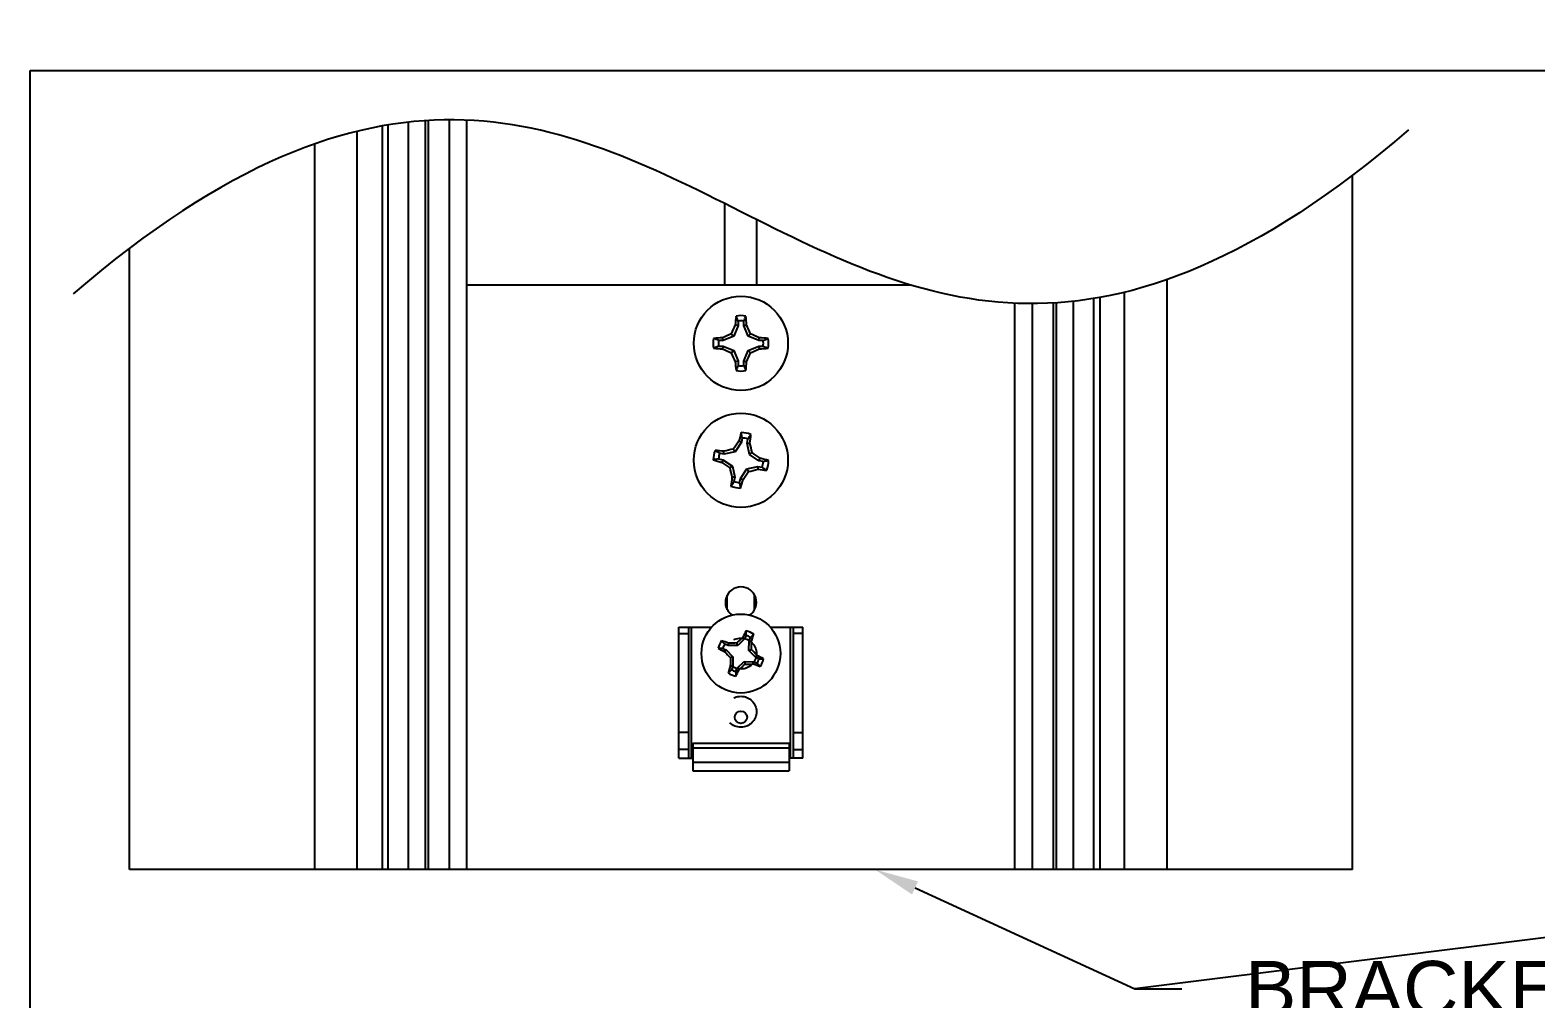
# Model space of a CAD drawing. Extents: x 0 to 10.3, y -9.7 to 0.1.
# Drawn here: x 0 to 5.15, y -3.17 to 0.14 of the extents above; entities that cross this region are included whole.
import ezdxf
from ezdxf import colors
from ezdxf.entities.mleader import LeaderData, LeaderLine
from ezdxf.math import Vec2, Vec3

# ---------------------------------------------------------------- set-up
doc = ezdxf.new("R2010")
doc.units = 0
doc.header["$LTSCALE"] = 0.5
doc.header["$MEASUREMENT"] = 0
doc.linetypes.add('DASHED', pattern=[0.75, 0.5, -0.25])
for name, color, linetype in [('Brackets', 181, 'CONTINUOUS'), ('Dimension', 10, 'CONTINUOUS'), ('FAB DWG', 221, 'CONTINUOUS'), ('Hardware', 242, 'CONTINUOUS'), ('Housing', 150, 'CONTINUOUS')]:
    doc.layers.add(name, color=color, linetype=linetype)
doc.layers.add('Text-Unprinted', color=131, linetype='CONTINUOUS', plot=False)
doc.styles.get("Standard").update_dxf_attribs({"font": 'arial.ttf'})

msp = doc.modelspace()

# ---------------------------------------------------------------- linework, layer by layer
at = {"layer": 'Brackets', "linetype": 'Continuous', "lineweight": 25, "transparency": 16777216}
msp.add_line((1.4943, -0.7328), (3.0097, -0.7328), dxfattribs=at)
at = {"layer": 'Brackets', "ltscale": 0.5, "transparency": 16777216}
msp.add_line((3.3687, -2.7328), (1.4943, -2.7328), dxfattribs=at)
at = {"layer": 'Brackets', "linetype": 'DASHED', "ltscale": 0.5, "transparency": 16777216}
for centre in [(2.4315, -1.9938), (2.4315, -2.1928)]:
    msp.add_circle(centre, 0.053, dxfattribs=at)
at = {"layer": 'Brackets', "linetype": 'Continuous', "lineweight": 25, "transparency": 16777216}
msp.add_arc((2.4315, -1.8188), 0.053, 304.926, 235.074, dxfattribs=at)
at = {"layer": 'Dimension', "transparency": 16777216}
msp.add_open_spline([(4.7156, -0.2024), (3.6671, -1.1039), (2.4315, -0.4828), (1.196, 0.1383), (0.1474, -0.7633)], degree=3, dxfattribs=at)
at = {"layer": 'Hardware', "linetype": 'Continuous', "lineweight": 25, "transparency": 16777216}
for p, q in [((2.4217, -0.8718), (2.4067, -0.9079)), ((2.4217, -0.8718), (2.4123, -0.8699)), ((2.4217, -0.8568), (2.4148, -0.8395)), ((2.4217, -0.8568), (2.4217, -0.8718)), ((2.4414, -0.8718), (2.4414, -0.8568)), ((2.4414, -0.8718), (2.4508, -0.8699)), ((2.4564, -0.9079), (2.4414, -0.8718)), ((2.3705, -0.9229), (2.3555, -0.9229)), ((2.3705, -0.9229), (2.3687, -0.9135)), ((2.4067, -0.9079), (2.3705, -0.9229)), ((2.4067, -0.9079), (2.3986, -0.8999)), ((2.4564, -0.9079), (2.4644, -0.8999)), ((2.4925, -0.9229), (2.4564, -0.9079)), ((2.4925, -0.9229), (2.4944, -0.9135)), ((2.5076, -0.9229), (2.4925, -0.9229)), ((2.5076, -0.9229), (2.5248, -0.9161)), ((2.3555, -0.9427), (2.3382, -0.9495)), ((2.3555, -0.9427), (2.3705, -0.9427)), ((2.3705, -0.9427), (2.3687, -0.9521)), ((2.3705, -0.9427), (2.4067, -0.9577)), ((2.4067, -0.9577), (2.3986, -0.9657)), ((2.4067, -0.9577), (2.4217, -0.9938)), ((2.4414, -0.9938), (2.4564, -0.9577)), ((2.4564, -0.9577), (2.4925, -0.9427)), ((2.4564, -0.9577), (2.4644, -0.9657)), ((2.4925, -0.9427), (2.4944, -0.9521)), ((2.4925, -0.9427), (2.5076, -0.9427)), ((2.4217, -0.9938), (2.4123, -0.9957)), ((2.4217, -0.9938), (2.4217, -1.0089)), ((2.4414, -0.9938), (2.4508, -0.9957)), ((2.4414, -1.0089), (2.4414, -0.9938)), ((2.4414, -1.0089), (2.4483, -1.0261)), ((2.4333, -1.271), (2.4118, -1.3037)), ((2.4333, -1.271), (2.4244, -1.2674)), ((2.4362, -1.2563), (2.4327, -1.238)), ((2.4362, -1.2563), (2.4333, -1.271)), ((2.4527, -1.2747), (2.4556, -1.26)), ((2.4606, -1.3131), (2.4527, -1.2747)), ((2.4527, -1.2747), (2.4623, -1.2747)), ((2.355, -1.3282), (2.3367, -1.3316)), ((2.355, -1.3282), (2.3698, -1.331)), ((2.3735, -1.3116), (2.3587, -1.3088)), ((2.3698, -1.331), (2.3661, -1.3399)), ((2.3698, -1.331), (2.4024, -1.3525)), ((2.3735, -1.3116), (2.3734, -1.302)), ((2.4118, -1.3037), (2.3735, -1.3116)), ((2.4118, -1.3037), (2.4054, -1.2943)), ((2.4606, -1.3131), (2.47, -1.3067)), ((2.4933, -1.3346), (2.4606, -1.3131)), ((2.4933, -1.3346), (2.4969, -1.3257)), ((2.5081, -1.3374), (2.4933, -1.3346)), ((2.5081, -1.3374), (2.5263, -1.334)), ((2.4024, -1.3525), (2.393, -1.3589)), ((2.4024, -1.3525), (2.4103, -1.3909)), ((2.4297, -1.3946), (2.4513, -1.3619)), ((2.4513, -1.3619), (2.4896, -1.354)), ((2.4513, -1.3619), (2.4576, -1.3713)), ((2.4896, -1.354), (2.4897, -1.3636)), ((2.4896, -1.354), (2.5044, -1.3568)), ((2.4103, -1.3909), (2.4007, -1.3909)), ((2.4103, -1.3909), (2.4075, -1.4056)), ((2.4269, -1.4094), (2.4297, -1.3946)), ((2.4269, -1.4094), (2.4304, -1.4276)), ((2.4297, -1.3946), (2.4386, -1.3982)), ((2.2195, -1.9038), (2.3309, -1.9038)), ((2.2195, -2.3518), (2.2195, -1.9038)), ((2.2525, -1.9038), (2.2525, -2.3518)), ((2.2625, -2.3518), (2.2625, -1.9038)), ((2.5322, -1.9038), (2.6435, -1.9038)), ((2.6005, -2.3518), (2.6005, -1.9038)), ((2.6105, -1.9038), (2.6105, -2.3518)), ((2.6435, -2.3518), (2.6435, -1.9038)), ((2.2195, -1.9253), (2.2525, -1.9253)), ((2.4442, -1.9436), (2.4207, -1.9665)), ((2.4442, -1.9436), (2.4376, -1.939)), ((2.4492, -1.9321), (2.4442, -1.9436)), ((2.4492, -1.9321), (2.4496, -1.9164)), ((2.4589, -1.9829), (2.4593, -1.9501)), ((2.4593, -1.9501), (2.4643, -1.9386)), ((2.4593, -1.9501), (2.4672, -1.9518)), ((2.6435, -1.9253), (2.6105, -1.9253)), ((2.3698, -1.9762), (2.3542, -1.9757)), ((2.3698, -1.9762), (2.3813, -1.9811)), ((2.3878, -1.966), (2.3764, -1.9611)), ((2.3813, -1.9811), (2.3767, -1.9878)), ((2.3813, -1.9811), (2.4042, -2.0047)), ((2.3878, -1.966), (2.3895, -1.9581)), ((2.4207, -1.9665), (2.3878, -1.966)), ((2.4042, -2.0047), (2.3953, -2.0082)), ((2.4042, -2.0047), (2.4037, -2.0375)), ((2.4207, -1.9665), (2.4171, -1.9576)), ((2.4589, -1.9829), (2.4678, -1.9794)), ((2.4818, -2.0065), (2.4589, -1.9829)), ((2.4818, -2.0065), (2.4863, -1.9998)), ((2.4932, -2.0114), (2.4818, -2.0065)), ((2.4037, -2.0375), (2.3958, -2.0358)), ((2.4037, -2.0375), (2.3988, -2.049)), ((2.4139, -2.0555), (2.4135, -2.0712)), ((2.4139, -2.0555), (2.4188, -2.044)), ((2.4188, -2.044), (2.4424, -2.0211)), ((2.4188, -2.044), (2.4255, -2.0486)), ((2.4424, -2.0211), (2.446, -2.0301)), ((2.4424, -2.0211), (2.4752, -2.0216)), ((2.4752, -2.0216), (2.4736, -2.0295)), ((2.4752, -2.0216), (2.4867, -2.0265)), ((2.4932, -2.0114), (2.5089, -2.0119)), ((2.2525, -2.2632), (2.2195, -2.2632)), ((2.6105, -2.2632), (2.6435, -2.2632)), ((2.2665, -2.2997), (2.5965, -2.2997)), ((2.2665, -2.2997), (2.2665, -2.3948)), ((2.2665, -2.3162), (2.5965, -2.3162)), ((2.5965, -2.2997), (2.5965, -2.3948)), ((2.2525, -2.3218), (2.2195, -2.3218)), ((2.2195, -2.3518), (2.2665, -2.3518)), ((2.2665, -2.3648), (2.5965, -2.3648)), ((2.6435, -2.3518), (2.5965, -2.3518)), ((2.6105, -2.3218), (2.6435, -2.3218)), ((2.2665, -2.3948), (2.5965, -2.3948))]:
    msp.add_line(p, q, dxfattribs=at)
for centre, radius in [((2.4315, -0.9328), 0.161), ((2.4315, -1.3328), 0.161), ((2.4315, -1.9938), 0.135), ((2.4315, -2.2118), 0.021)]:
    msp.add_circle(centre, radius, dxfattribs=at)
for centre, radius, start, end in [((3.2982, -1.2905), 0.9807, 154.6034, 156.5272), ((3.1746, -0.9186), 0.7639, 174.0591, 176.3497), ((2.4315, -0.9328), 0.0948, 79.8371, 100.1629), ((2.4315, -0.9328), 0.0767, 82.5984, 97.4016), ((1.6885, -0.9186), 0.7639, 3.6503, 5.9409), ((1.5649, -1.2905), 0.9807, 23.4728, 25.3966), ((2.4315, -0.9328), 0.0948, 169.8371, 190.1629), ((2.4173, -1.6759), 0.7639, 93.6503, 95.9409), ((2.4315, -0.9328), 0.0767, 172.5984, 187.4016), ((2.7893, -1.7995), 0.9807, 113.4728, 115.3966), ((2.0738, -1.7995), 0.9807, 64.6034, 66.5272), ((2.4458, -1.6759), 0.7639, 84.0591, 86.3497), ((2.4315, -0.9328), 0.0767, 352.5984, 7.4016), ((2.4315, -0.9328), 0.0948, 349.8371, 10.1629), ((2.4173, -0.1898), 0.7639, 264.0591, 266.3497), ((2.7893, -0.0661), 0.9807, 244.6034, 246.5272), ((3.2982, -0.5751), 0.9807, 203.4728, 205.3966), ((1.5649, -0.5751), 0.9807, 334.6034, 336.5272), ((2.0738, -0.0661), 0.9807, 293.4728, 295.3966), ((2.4458, -0.1898), 0.7639, 273.6503, 275.9409), ((3.1746, -0.9471), 0.7639, 183.6503, 185.9409), ((2.4315, -0.9328), 0.0948, 259.8371, 280.1629), ((2.4315, -0.9328), 0.0767, 262.5984, 277.4016), ((1.6885, -0.9471), 0.7639, 354.0591, 356.3497), ((3.2153, -1.8475), 0.9807, 143.7407, 145.6646), ((3.164, -1.4588), 0.7639, 163.1964, 165.4871), ((2.4315, -1.3328), 0.0948, 68.9745, 89.3002), ((2.4315, -1.3328), 0.0767, 71.7358, 86.539), ((1.7045, -1.1788), 0.7639, 352.7877, 355.0783), ((1.513, -1.5208), 0.9807, 12.6102, 14.534), ((2.4315, -1.3328), 0.0948, 158.9745, 179.3002), ((2.5576, -0.6004), 0.7639, 253.1964, 255.4871), ((2.2775, -2.0599), 0.7639, 82.7877, 85.0783), ((2.4315, -1.3328), 0.0767, 161.7358, 176.539), ((2.6195, -2.2514), 0.9807, 102.6102, 104.534), ((1.9169, -2.1165), 0.9807, 53.7407, 55.6646), ((2.3055, -2.0652), 0.7639, 73.1964, 75.4871), ((2.4315, -1.3328), 0.0767, 341.7358, 356.539), ((2.4315, -1.3328), 0.0948, 338.9745, 359.3002), ((2.9462, -0.5491), 0.9807, 233.7407, 235.6646), ((3.3501, -1.1448), 0.9807, 192.6102, 194.534), ((1.6478, -0.8182), 0.9807, 323.7407, 325.6646), ((2.2435, -0.4143), 0.9807, 282.6102, 284.534), ((2.5856, -0.6058), 0.7639, 262.7877, 265.0783), ((3.1586, -1.4868), 0.7639, 172.7877, 175.0783), ((2.4315, -1.3328), 0.0948, 248.9745, 269.3002), ((2.4315, -1.3328), 0.0767, 251.7358, 266.539), ((1.6991, -1.2068), 0.7639, 343.1964, 345.4871), ((2.4315, -1.9938), 0.0795, 146.529, 166.8474), ((2.175, -2.5588), 0.6378, 70.3489, 72.6472), ((2.9785, -2.5551), 0.8199, 131.2833, 133.213), ((3.006, -2.2283), 0.6378, 150.7292, 153.0276), ((2.4315, -1.9938), 0.0642, 59.3208, 74.0556), ((2.4315, -1.9938), 0.0795, 56.529, 76.8474), ((1.8666, -1.7373), 0.6378, 340.3489, 342.6472), ((1.6479, -1.9817), 0.8199, 0.1635, 2.0931), ((2.666, -1.4193), 0.6378, 240.7292, 243.0276), ((2.4315, -1.9938), 0.0642, 149.3208, 164.0556), ((2.9929, -1.4468), 0.8199, 221.2833, 223.213), ((2.4195, -2.7775), 0.8199, 90.1635, 92.0931), ((3.2152, -2.0059), 0.8199, 180.1635, 182.0931), ((1.8702, -2.5408), 0.8199, 41.2833, 43.213), ((2.1971, -2.5683), 0.6378, 60.7292, 63.0276), ((2.9965, -2.2503), 0.6378, 160.3489, 162.6472), ((2.4315, -1.9938), 0.0795, 236.529, 256.8474), ((2.4315, -1.9938), 0.0642, 239.3208, 254.0556), ((1.8571, -1.7593), 0.6378, 330.7292, 333.0276), ((1.8845, -1.4325), 0.8199, 311.2833, 313.213), ((2.4436, -1.2101), 0.8199, 270.1635, 272.0931), ((2.6881, -1.4288), 0.6378, 250.3489, 252.6472), ((2.4315, -1.9938), 0.0642, 329.3208, 344.0556), ((2.4315, -1.9938), 0.0795, 326.529, 346.8474)]:
    msp.add_arc(centre, radius, start, end, dxfattribs=at)
for points, knots in [([(2.4414, -0.8568), (2.4426, -0.8538), (2.4449, -0.848), (2.4472, -0.8423), (2.4483, -0.8395)], [0, 0, 0, 0, 0.514301, 1, 1, 1, 1]), ([(2.3555, -0.9229), (2.3525, -0.9218), (2.3467, -0.9195), (2.341, -0.9172), (2.3382, -0.9161)], [0, 0, 0, 0, 0.514301, 1, 1, 1, 1]), ([(2.5076, -0.9427), (2.5106, -0.9439), (2.5163, -0.9461), (2.5221, -0.9484), (2.5248, -0.9495)], [0, 0, 0, 0, 0.514301, 1, 1, 1, 1]), ([(2.4217, -1.0089), (2.4205, -1.0118), (2.4182, -1.0176), (2.4159, -1.0233), (2.4148, -1.0261)], [0, 0, 0, 0, 0.514301, 1, 1, 1, 1]), ([(2.4556, -1.26), (2.4573, -1.2573), (2.4606, -1.252), (2.4639, -1.2468), (2.4655, -1.2443)], [0, 0, 0, 0, 0.5143015, 1, 1, 1, 1]), ([(2.3587, -1.3088), (2.356, -1.3071), (2.3508, -1.3037), (2.3456, -1.3004), (2.343, -1.2988)], [0, 0, 0, 0, 0.514301, 1, 1, 1, 1]), ([(2.5044, -1.3568), (2.5071, -1.3586), (2.5123, -1.3619), (2.5175, -1.3652), (2.52, -1.3668)], [0, 0, 0, 0, 0.514301, 1, 1, 1, 1]), ([(2.4075, -1.4056), (2.4058, -1.4083), (2.4025, -1.4136), (2.3991, -1.4188), (2.3975, -1.4213)], [0, 0, 0, 0, 0.514301, 1, 1, 1, 1]), ([(2.3764, -1.9611), (2.3744, -1.9592), (2.3707, -1.9555), (2.367, -1.9518), (2.3652, -1.95)], [0, 0, 0, 0, 0.514247, 1, 1, 1, 1]), ([(2.4643, -1.9386), (2.4662, -1.9367), (2.4699, -1.933), (2.4736, -1.9293), (2.4754, -1.9275)], [0, 0, 0, 0, 0.5142472, 1, 1, 1, 1]), ([(2.3988, -2.049), (2.3969, -2.0509), (2.3932, -2.0546), (2.3895, -2.0583), (2.3877, -2.0601)], [0, 0, 0, 0, 0.514247, 1, 1, 1, 1]), ([(2.4867, -2.0265), (2.4886, -2.0284), (2.4923, -2.0321), (2.496, -2.0358), (2.4978, -2.0376)], [0, 0, 0, 0, 0.5142472, 1, 1, 1, 1])]:
    msp.add_open_spline(points, degree=3, knots=knots, dxfattribs=at)
at = {"layer": 'Housing', "linetype": 'Continuous', "lineweight": 25, "transparency": 16777216}
for p, q in [((1.204, -0.1895), (1.204, -2.7328)), ((1.2243, -2.7328), (1.2243, -0.186)), ((1.2943, -2.7328), (1.2943, -0.1763)), ((1.3525, -2.7328), (1.3525, -0.1712)), ((1.3622, -2.7328), (1.3622, -0.1706)), ((1.4343, -2.7328), (1.4343, -0.1684)), ((1.4943, -2.7328), (1.4943, -0.1696)), ((0.974, -2.7328), (0.974, -0.2507)), ((1.119, -2.7328), (1.119, -0.2075)), ((4.5235, -2.7328), (4.5235, -0.3578)), ((2.3768, -0.7328), (2.3768, -0.4553)), ((2.4863, -0.7328), (2.4863, -0.5103)), ((0.3395, -2.7328), (0.3395, -0.6078)), ((3.889, -2.7328), (3.889, -0.7149)), ((3.744, -2.7328), (3.744, -0.7581)), ((3.3687, -2.7328), (3.3687, -0.796)), ((3.4287, -2.7328), (3.4287, -0.7972)), ((3.5008, -2.7328), (3.5008, -0.795)), ((3.5105, -2.7328), (3.5105, -0.7944)), ((3.5687, -2.7328), (3.5687, -0.7893)), ((3.6387, -2.7328), (3.6387, -0.7796)), ((3.659, -0.7762), (3.659, -2.7328)), ((2.3848, -1.8438), (2.3848, -1.7938)), ((2.4783, -1.8438), (2.4783, -1.7938)), ((1.4943, -2.7328), (0.3395, -2.7328)), ((4.5235, -2.7328), (3.3687, -2.7328))]:
    msp.add_line(p, q, dxfattribs=at)
at = {"layer": 'Text-Unprinted', "ltscale": 0.5, "transparency": 16777216}
msp.add_lwpolyline([(0, 0), (10.3017, 0), (10.3017, -9.701), (0, -9.701)], close=True, dxfattribs=at)

# ---------------------------------------------------------------- leaders
at = {"layer": 'FAB DWG', "transparency": 16777216}
ml = msp.add_multileader_mtext('Standard', dxfattribs=at)
ml.set_content('BRACKETS TO SIT ON EDGE OF FIXTURE', color=256)
ml.set_leader_properties()
ml.build(insert=Vec2(0, 0))
ml.multileader.update_dxf_attribs({"dogleg_length": 0.1602, "arrow_head_size": 0.15})
ctx = ml.context
ctx.base_point, ctx.char_height, ctx.arrow_head_size, ctx.landing_gap_size, ctx.plane_origin = Vec3(3.9395, -3.1405), 0.188, 0.15, 0.09, Vec3(8.5432, 0.2294)
ctx.text_align_type = 1
notes = []
notes.append((ctx, [(0, (1, 1, 0), (3.7793, -3.1405), (1, 0), 0.1602, [(0, [(7.0465, -2.7328)], 0, []), (1, [(2.8908, -2.7328)], 0, [])])]))
ctx.mtext.insert, ctx.mtext.width, ctx.mtext.defined_height, ctx.mtext.alignment, ctx.mtext.flow_direction = Vec3(5.0828, -3.0449), 2.307685, 0.426, 2, 5
for ctx, leaders in notes:
    for number, flags, end, landing, length, lines in leaders:
        leader = LeaderData()
        leader.index, (leader.has_last_leader_line, leader.has_dogleg_vector, leader.attachment_direction) = number, flags
        leader.last_leader_point, leader.dogleg_vector, leader.dogleg_length = Vec3(end), Vec3(landing), length
        for number, points, colour, breaks in lines:
            line = LeaderLine()
            line.index, line.vertices, line.color, line.breaks = number, Vec3.list(points), colors.encode_raw_color(colour), breaks
            leader.lines.append(line)
        ctx.leaders.append(leader)

doc.saveas('drawing.dxf')
